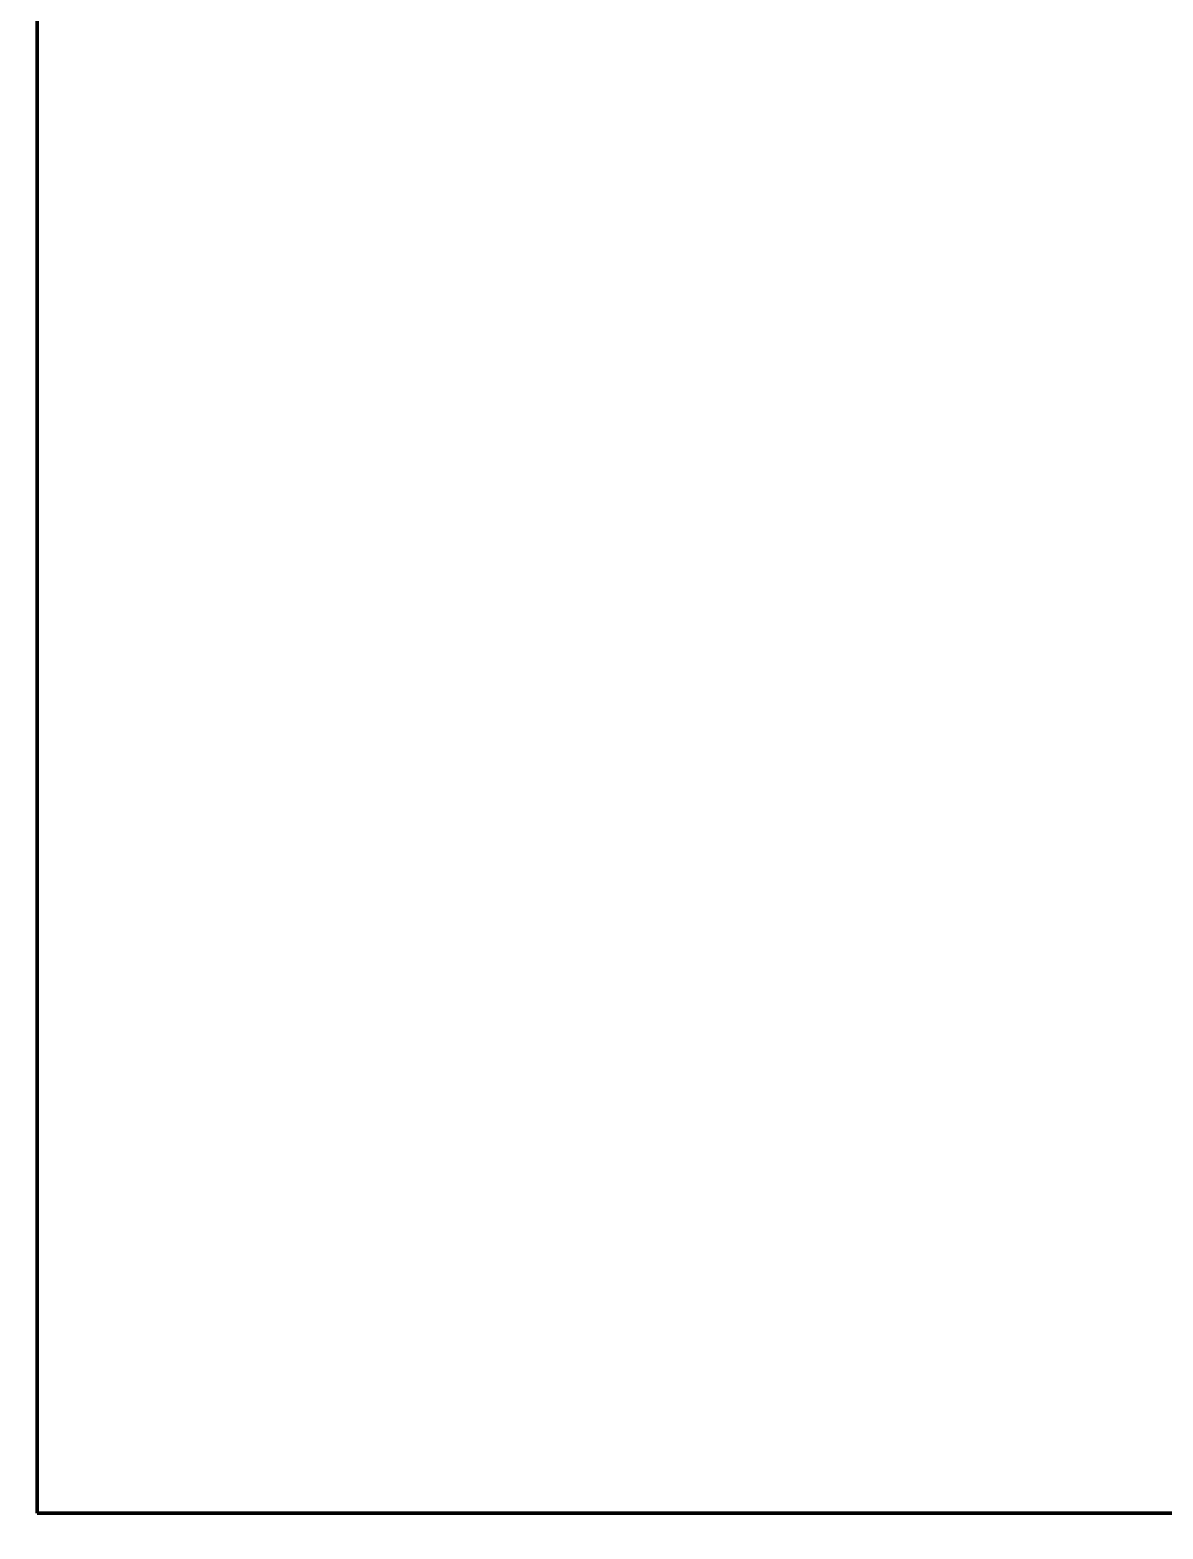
# Model space of a CAD drawing. Header units: metres. Extents: x 6 to 601, y -20 to 118.
# Drawn here: x 149.65 to 154.42, y 41.17 to 47.48 of the extents above; entities that cross this region are included whole.
import ezdxf

# ---------------------------------------------------------------- set-up
doc = ezdxf.new("R2010")
doc.units = ezdxf.units.M
doc.header["$MEASUREMENT"] = 0
doc.set_wipeout_variables(frame=1)
doc.linetypes.add('1', pattern=[0])
for name, color, linetype in [('Brt Reling', 66, 'Continuous'), ('DEFPOINT', 7, 'Continuous'), ('EL', 4, 'Continuous'), ('FOOTPATH', 30, 'Continuous'), ('HATCH', 8, 'Continuous'), ('HATH', 11, 'Continuous'), ('LAMP_POST', 7, 'Continuous'), ('PDA-Tree Girth', 7, 'Continuous'), ('PDA-Tree Grating', 7, 'Continuous'), ('PDA_Hatch 2_Black Electrical Band Blocks_100x100x60mm', 253, 'Continuous'), ('PDA_Hatch 5_Warning Tactile_300x300mm', 75, '1'), ('PDA_Kerb Edge', 7, 'Continuous'), ('PDA_Text', 19, 'Continuous'), ('PDA_Utility Band', 7, 'Continuous'), ('PT', 2, 'Continuous'), ('Tree foliage', 74, 'Continuous'), ('Treegirth Hach', 96, 'Continuous')]:
    doc.layers.add(name, color=color, linetype=linetype)
for name, color, linetype, lineweight in [('CHEMBER', 194, 'Continuous', 30), ('EXISTING ROAD', 7, 'Continuous', 5), ('PDA_Kerb Line', 250, 'Continuous', 30), ('PDA_Tactile band', 250, 'Continuous', 30), ('Treegirth', 13, 'Continuous', 30), ('WALL', 46, 'Continuous', 30)]:
    doc.layers.add(name, color=color, linetype=linetype, lineweight=lineweight)
doc.layers.add('PDA - Dimensions', color=7, linetype='Continuous', true_color=0x000000)
doc.layers.add('PDA - Hatch 4 - Pedestrian Ramp', color=7, linetype='Continuous', true_color=0xb3b3b3)
doc.styles.add('AR', font='arial.ttf')
doc.styles.add('ARIAL', font='arialbd.ttf', dxfattribs={"width": 0.8})
doc.styles.add('RS', font='RomanS')
doc.styles.get("Standard").update_dxf_attribs({"font": 'arial.ttf'})
doc.dimstyles.new('PDA_Dimentions', dxfattribs={"dimtxt": 0.3, "dimasz": 0.1, "dimexe": 0.075, "dimexo": 0.625, "dimgap": 0.1, "dimtad": 1, "dimdsep": 46, "dimtxsty": 'ARIAL', "dimblk": 'ARCHTICK', "dimcen": 0.09, "dimadec": 0, "dimazin": 0, "dimtfac": 1, "dimtmove": 1, "dimatfit": 3, "dimldrblk": 'ARCHTICK', "dimfxl": 1, "dimfxlon": 1, "dimlwd": 9, "dimarcsym": 0})

# ---------------------------------------------------------------- blocks, each defined once
blk = doc.blocks.new('LP')
at = {"layer": 'LAMP_POST'}
for color, points in [(40, [(1.166, 3.515), (1.891, 3.744, 0.502288)]), (30, [(1.395, 3.588, 1), (1.662, 3.672)]), (40, [(-0.882, 0.001), (-0.06, 0, -1), (0.06, 0), (0.882, -0.001, 0.297414)])]:
    blk.add_hatch(color=color, dxfattribs=at).paths.add_polyline_path(points)
blk.add_line((1.166, 3.515), (1.891, 3.744), dxfattribs=at)
at = {"layer": 'LAMP_POST', "color": 5, "const_width": 0.0891}
blk.add_lwpolyline([(-0.002, 0.265), (-0.002, 3.8, -0.774922), (1.459, 3.821)], format="xyb", dxfattribs=at)
at = {"layer": 'LAMP_POST'}
for points in [[(-0.882, 0.001), (-0.06, 0)], [(0.06, 0), (0.882, -0.001)]]:
    blk.add_lwpolyline(points, dxfattribs=at)
for centre, radius, start, end in [((1.614, 3.36), 0.474, 54.1742, 160.8535), ((1.529, 3.63), 0.14, 197.5138, 17.5138), ((-0.002, -1.351), 1.613, 56.7875, 123.0403)]:
    blk.add_arc(centre, radius, start, end, dxfattribs=at)
blk = doc.blocks.new('Survey Base')
at = {"layer": 'Treegirth Hach', "lineweight": 5}
for points in [[(9905.09, 10023.737, 1), (9905.128, 10023.737, 1)], [(9911.704, 10021.257, 1), (9911.62, 10021.257, 1)], [(9921.553, 10017.019, 1), (9921.469, 10017.019, 1)]]:
    blk.add_hatch(color=8, dxfattribs=at).paths.add_polyline_path(points)
at = {"layer": 'Brt Reling', "color": 8, "lineweight": 5, "elevation": 99.706}
for points in [[(9939.723, 10027.012), (9889.821, 10047.332), (9883.106, 10050.09)], [(9939.647, 10026.827), (9889.745, 10047.146), (9883.027, 10049.907)]]:
    blk.add_lwpolyline(points, dxfattribs=at)
at = {"layer": 'CHEMBER', "color": 8, "lineweight": 5, "elevation": 99.288}
for points in [[(9916.486, 10022.809), (9915.879, 10021.459), (9916.971, 10020.95)], [(9916.971, 10020.95), (9917.578, 10022.3), (9916.486, 10022.809)]]:
    blk.add_lwpolyline(points, dxfattribs=at)
at = {"layer": 'FOOTPATH', "color": 8, "lineweight": 5, "elevation": 99.413}
blk.add_lwpolyline([(9956.819, 9996.787), (9950.524, 10003.121), (9946.489, 10006.33), (9943.821, 10007.838), (9939.515, 10009.803), (9934.89, 10011.61), (9928.362, 10014.53), (9921.533, 10017.055), (9916.303, 10019.246), (9911.685, 10021.292), (9905.121, 10023.751), (9897.628, 10026.749), (9881.537, 10033.282), (9876.625, 10035.189)], dxfattribs=at)
at = {"layer": 'PT'}
for p in [(9905.121, 10023.751, 99.339), (9903.271, 10022.652, 99.472), (9916.486, 10022.809, 99.288), (9915.879, 10021.459, 99.291), (9911.685, 10021.292, 99.268), (9916.971, 10020.95, 99.294), (9916.303, 10019.246, 99.303), (9921.533, 10017.055, 99.206)]:
    blk.add_point(p, dxfattribs=at)
at = {"layer": 'Tree foliage'}
for centre, radius in [((9905.109, 10023.737, 99.339), 3.421), ((9911.662, 10021.257, 99.061), 0.582), ((9921.511, 10017.019, 99.206), 0.424)]:
    blk.add_circle(centre, radius, dxfattribs=at)
at = {"layer": 'Treegirth', "color": 8, "lineweight": 5}
for centre, radius in [((9905.109, 10023.737, 99.339), 0.019), ((9911.662, 10021.257, 99.061), 0.0416), ((9921.511, 10017.019, 99.206), 0.0416)]:
    blk.add_circle(centre, radius, dxfattribs=at)
at = {"layer": 'WALL', "color": 8, "lineweight": 5}
for points in [[(9875.959, 10033.657), (9882.269, 10031.103), (9903.271, 10022.652), (9927.578, 10012.78), (9941.609, 10007.165), (9945.998, 10004.706), (9950.494, 10000.672), (9954.944, 9996.373), (9958.545, 9989.785), (9960.662, 9984.051), (9960.901, 9979.674), (9957.906, 9959.859), (9956.855, 9954.511), (9979.983, 9950.813)], [(9875.839, 10033.381), (9882.157, 10030.824), (9903.159, 10022.374), (9927.466, 10012.502), (9941.479, 10006.894), (9945.823, 10004.46), (9950.289, 10000.452), (9954.702, 9996.189), (9958.271, 9989.661), (9960.364, 9983.99), (9960.599, 9979.688), (9957.61, 9959.91), (9956.501, 9954.264), (9979.935, 9950.517)]]:
    blk.add_lwpolyline(points, dxfattribs=at)
at = {"layer": 'LAMP_POST', "color": 8, "lineweight": 5, "xscale": 0.4799999999995634, "yscale": 0.4799999999995634, "zscale": 0.4799999999995634}
blk.add_blockref('LP', (9916.305, 10019.245, 347.694), dxfattribs=at)
at = {"layer": 'EL'}
for s, p in [('99.34', (9905.121, 10023.301, 99.339)), ('99.29', (9916.486, 10022.359, 99.288)), ('99.47', (9903.271, 10022.202, 99.472)), ('99.29', (9915.879, 10021.009, 99.291)), ('99.27', (9911.685, 10020.842, 99.268)), ('99.29', (9916.971, 10020.5, 99.294)), ('99.30', (9916.303, 10018.796, 99.303)), ('99.21', (9921.533, 10016.605, 99.206))]:
    blk.add_text(s, height=0.3, dxfattribs=at).set_placement(p)
blk = doc.blocks.new('note')
at = {"layer": 'PDA_Kerb Line', "lineweight": 9}
blk.add_lwpolyline([(8271.673, 11431.67), (8292.439, 11435.224), (8293.158, 11431.024), (8272.393, 11427.47)], close=True, dxfattribs=at)
at = {"layer": 'PDA_Text', "insert": (8271.858, 11431.425), "char_height": 0.3, "attachment_point": 1, "rotation": 9.6267, "style": 'AR'}
blk.add_mtext_dynamic_manual_height_columns('{\\fArial|b1|i0|c0|p34;V.IMP NOTE : for Site Engineer -  PCMC Team  & Contracting Team .^J\\fArial|b0|i0|c0|p34;\\H0.33333x;^J}Please note, all the kerb line, seatings, grating, tactile alignment, bollards, drainage chamber covers, etc. shown in the drawings are as per the survey received. ^JThe Project Management Team and Contractors Team  has to verify these locations with respect to the site conditions and in case of any discrepancy and suggestion by engineering team / citizens  / local representatives , it is to be brought to the notice of team PDA before executing the same so that modifications if required could be done as per site conditions & suggestions if feasible.                                                    21st November 2022', width=20.70385, gutter_width=7.5, heights=[3.955], dxfattribs=at)
blk = doc.blocks.new('_ArchTick')
at = {"color": 0, "linetype": 'ByBlock', "const_width": 0.15}
blk.add_lwpolyline([(-0.5, -0.5), (0.5, 0.5)], dxfattribs=at)
blk = doc.blocks.new('*D489')
at = {"layer": 'Defpoints', "color": 0, "transparency": 16777216}
for p in [(295.628, 221.057), (302.337, 212.792), (300.85, 211.94)]:
    blk.add_point(p, dxfattribs=at)
at = {"layer": 'PDA - Dimensions', "color": 0, "lineweight": -2, "transparency": 16777216}
for p, q in [((296.171, 221.368), (297.202, 221.959)), ((301.393, 212.251), (302.424, 212.842))]:
    blk.add_line(p, q, dxfattribs=at)
at = {"layer": 'PDA - Dimensions', "color": 0, "lineweight": 9, "transparency": 16777216}
for p, q in [((297.115, 221.909), (302.337, 212.792)), ((299.726, 217.351), (299.252, 217.078)), ((299.252, 217.078), (299.728, 216.246))]:
    blk.add_line(p, q, dxfattribs=at)
at = {"layer": 'PDA - Dimensions', "color": 0, "lineweight": 9, "transparency": 16777216, "xscale": 0.1, "yscale": 0.1, "zscale": 0.1}
for p, rotation in [((297.115, 221.909), 119.8035972988362), ((302.337, 212.792), 299.8035972988362)]:
    blk.add_blockref('_ArchTick', p, dxfattribs=dict(at, rotation=rotation))
at = {"layer": 'PDA - Dimensions', "color": 0, "transparency": 16777216, "insert": (299.333, 217.445), "char_height": 0.3, "attachment_point": 5, "rotation": 119.8036, "style": 'ARIAL'}
blk.add_mtext('10.51', dxfattribs=at)
blk = doc.blocks.new('*D490')
at = {"layer": 'Defpoints', "color": 0, "transparency": 16777216}
for p in [(302.414, 212.658), (303.156, 211.355), (303.156, 211.355)]:
    blk.add_point(p, dxfattribs=at)
at = {"layer": 'PDA - Dimensions', "color": 0, "lineweight": -2, "transparency": 16777216}
for p, q in [((302.957, 212.968), (302.501, 212.708)), ((303.7, 211.664), (303.243, 211.404))]:
    blk.add_line(p, q, dxfattribs=at)
at = {"layer": 'PDA - Dimensions', "color": 0, "lineweight": 9, "transparency": 16777216}
for p, q in [((302.414, 212.658), (303.156, 211.355)), ((302.362, 211.706), (302.05, 212.253)), ((302.785, 212.007), (302.362, 211.706))]:
    blk.add_line(p, q, dxfattribs=at)
at = {"layer": 'PDA - Dimensions', "color": 0, "lineweight": 9, "transparency": 16777216, "xscale": 0.1, "yscale": 0.1, "zscale": 0.1}
for p, rotation in [((302.414, 212.658), 119.6587919502624), ((303.156, 211.355), 299.6587919502624)]:
    blk.add_blockref('_ArchTick', p, dxfattribs=dict(at, rotation=rotation))
at = {"layer": 'PDA - Dimensions', "color": 0, "transparency": 16777216, "insert": (302.639, 211.732), "char_height": 0.3, "attachment_point": 5, "rotation": 119.6588, "style": 'ARIAL'}
blk.add_mtext('1.5', dxfattribs=at)
blk = doc.blocks.new('*D491')
at = {"layer": 'Defpoints', "color": 0, "transparency": 16777216}
for p in [(305.796, 207.82), (305.994, 207.473), (305.994, 207.473)]:
    blk.add_point(p, dxfattribs=at)
at = {"layer": 'PDA - Dimensions', "color": 0, "lineweight": -2, "transparency": 16777216}
for p, q in [((306.339, 208.13), (305.883, 207.87)), ((306.537, 207.782), (306.081, 207.522))]:
    blk.add_line(p, q, dxfattribs=at)
at = {"layer": 'PDA - Dimensions', "color": 0, "lineweight": 9, "transparency": 16777216}
for p, q in [((305.379, 207.309), (305.06, 207.869)), ((305.796, 207.82), (305.994, 207.473)), ((305.895, 207.646), (305.379, 207.309))]:
    blk.add_line(p, q, dxfattribs=at)
at = {"layer": 'PDA - Dimensions', "color": 0, "lineweight": 9, "transparency": 16777216, "xscale": 0.1, "yscale": 0.1, "zscale": 0.1}
for p, rotation in [((305.796, 207.82), 119.694324413156), ((305.994, 207.473), 299.694324413156)]:
    blk.add_blockref('_ArchTick', p, dxfattribs=dict(at, rotation=rotation))
at = {"layer": 'PDA - Dimensions', "color": 0, "transparency": 16777216, "insert": (305.659, 207.328), "char_height": 0.3, "attachment_point": 5, "rotation": 119.6943, "style": 'ARIAL'}
blk.add_mtext('0.4', dxfattribs=at)
blk = doc.blocks.new('grating 2')
at = {"layer": 'PDA - Hatch 4 - Pedestrian Ramp', "ltscale": 0.1, "true_color": 0xc9c9c9}
h = blk.add_hatch(dxfattribs=at)
h.set_pattern_fill('ANSI36', color=9, scale=0.1, angle=95.2266)
h.set_pattern_definition([(140.2265942, (8977.28207, -3736.417958), (-0.024809612407, 0.004387340564), [0.03125, -0.00625, 0, -0.00625])])
h.paths.add_polyline_path([(3400.416, 2388.081), (3400.494, 2387.235, -0.414214), (3401.263, 2388.159)])
at = {"layer": 'PDA-Tree Girth', "color": 254}
for p, q in [((3401.115, 2388.068), (3401.129, 2388.018)), ((3401.144, 2387.968), (3401.159, 2387.919)), ((3400.693, 2387.664), (3400.647, 2387.689)), ((3400.784, 2387.614), (3400.738, 2387.639)), ((3400.875, 2387.565), (3400.83, 2387.589)), ((3400.877, 2387.885), (3400.844, 2387.925)), ((3400.942, 2387.804), (3400.909, 2387.844)), ((3400.967, 2387.515), (3400.921, 2387.54)), ((3401.007, 2387.723), (3400.975, 2387.764)), ((3401.073, 2387.643), (3401.04, 2387.683)), ((3401.174, 2387.869), (3401.189, 2387.819)), ((3401.204, 2387.769), (3401.219, 2387.719)), ((3400.556, 2387.397), (3400.608, 2387.391)), ((3400.659, 2387.386), (3400.711, 2387.38)), ((3400.763, 2387.374), (3400.814, 2387.369)), ((3400.866, 2387.363), (3400.918, 2387.358))]:
    blk.add_line(p, q, dxfattribs=at)
at = {"layer": 'PDA-Tree Girth'}
blk.add_lwpolyline([(3400.494, 2387.235), (3401.011, 2387.282, -0.414214), (3401.31, 2387.641), (3401.263, 2388.159)], format="xyb", dxfattribs=at)
blk.add_arc((3401.34, 2387.312), 0.85, 95.2266, 185.2266, dxfattribs=at)
at = {"layer": 'PDA-Tree Girth', "color": 254}
for radius, start, end in [(0.789, 106.6126, 128.9766), (0.737, 106.6126, 128.9766), (0.685, 106.6126, 128.9766), (0.789, 151.4766, 173.8406), (0.737, 151.4766, 173.8406), (0.685, 151.4766, 173.8406), (0.633, 151.4766, 173.8406), (0.581, 151.4766, 173.8406), (0.529, 151.4766, 173.8406), (0.477, 151.4766, 173.8406), (0.425, 151.4766, 173.8406), (0.633, 106.6126, 128.9766), (0.581, 106.6126, 128.9766), (0.529, 106.6126, 128.9766), (0.477, 106.6126, 128.9766), (0.425, 106.6126, 128.9766)]:
    blk.add_arc((3401.34, 2387.312), radius, start, end, dxfattribs=at)
at = {"layer": 'PDA-Tree Grating'}
blk.add_lwpolyline([(3401.263, 2388.159), (3400.416, 2388.081), (3400.494, 2387.235)], dxfattribs=at)
blk = doc.blocks.new('*D556')
at = {"layer": 'Defpoints', "color": 0, "transparency": 16777216}
for p in [(303.231, 211.224), (304.319, 209.313), (304.319, 209.313)]:
    blk.add_point(p, dxfattribs=at)
at = {"layer": 'PDA - Dimensions', "color": 0, "lineweight": -2, "transparency": 16777216}
for p, q in [((303.774, 211.534), (303.318, 211.274)), ((304.862, 209.622), (304.406, 209.362))]:
    blk.add_line(p, q, dxfattribs=at)
at = {"layer": 'PDA - Dimensions', "color": 0, "lineweight": 9, "transparency": 16777216}
for p, q in [((303.231, 211.224), (304.319, 209.313)), ((303.397, 209.983), (303.08, 210.539)), ((303.775, 210.269), (303.397, 209.983))]:
    blk.add_line(p, q, dxfattribs=at)
at = {"layer": 'PDA - Dimensions', "color": 0, "lineweight": 9, "transparency": 16777216, "xscale": 0.1, "yscale": 0.1, "zscale": 0.1}
for p, rotation in [((303.231, 211.224), 119.6587919502691), ((304.319, 209.313), 299.6587919502691)]:
    blk.add_blockref('_ArchTick', p, dxfattribs=dict(at, rotation=rotation))
at = {"layer": 'PDA - Dimensions', "color": 0, "transparency": 16777216, "insert": (303.675, 210.002), "char_height": 0.3, "attachment_point": 5, "rotation": 119.6588, "style": 'ARIAL'}
blk.add_mtext('2.2', dxfattribs=at)
blk = doc.blocks.new('*D557')
at = {"layer": 'Defpoints', "color": 0, "transparency": 16777216}
for p in [(304.889, 209.464), (305.796, 207.82), (305.796, 207.82)]:
    blk.add_point(p, dxfattribs=at)
at = {"layer": 'PDA - Dimensions', "color": 0, "lineweight": -2, "transparency": 16777216}
for p, q in [((305.436, 209.766), (304.976, 209.513)), ((306.343, 208.122), (305.883, 207.868))]:
    blk.add_line(p, q, dxfattribs=at)
at = {"layer": 'PDA - Dimensions', "color": 0, "lineweight": 9, "transparency": 16777216}
for p, q in [((304.889, 209.464), (305.796, 207.82)), ((304.933, 208.416), (304.541, 209.126)), ((305.342, 208.642), (304.933, 208.416))]:
    blk.add_line(p, q, dxfattribs=at)
at = {"layer": 'PDA - Dimensions', "color": 0, "lineweight": 9, "transparency": 16777216, "xscale": 0.1, "yscale": 0.1, "zscale": 0.1}
for p, rotation in [((304.889, 209.464), 118.8884467226789), ((305.796, 207.82), 298.8884467226789)]:
    blk.add_blockref('_ArchTick', p, dxfattribs=dict(at, rotation=rotation))
at = {"layer": 'PDA - Dimensions', "color": 0, "transparency": 16777216, "insert": (305.254, 208.358), "char_height": 0.3, "attachment_point": 5, "rotation": 118.8884, "style": 'ARIAL'}
blk.add_mtext('1.88', dxfattribs=at)
blk = doc.blocks.new('*D558')
at = {"layer": 'Defpoints', "color": 0, "transparency": 16777216}
for p in [(296.796, 222.47, 99.706), (296.796, 222.47), (297.118, 221.905)]:
    blk.add_point(p, dxfattribs=at)
at = {"layer": 'PDA - Dimensions', "color": 0, "lineweight": 9, "transparency": 16777216}
for p, q in [((296.557, 221.933), (296.147, 222.652)), ((297.118, 221.905), (296.796, 222.47)), ((296.957, 222.187), (296.557, 221.933))]:
    blk.add_line(p, q, dxfattribs=at)
at = {"layer": 'PDA - Dimensions', "color": 0, "lineweight": -2, "transparency": 16777216}
for p, q in [((296.253, 222.161), (296.709, 222.42)), ((296.575, 221.596), (297.031, 221.855))]:
    blk.add_line(p, q, dxfattribs=at)
at = {"layer": 'PDA - Dimensions', "color": 0, "lineweight": 9, "transparency": 16777216, "xscale": 0.1, "yscale": 0.1, "zscale": 0.1}
for p, rotation in [((296.796, 222.47), 119.6440518207673), ((297.118, 221.905), 299.6440518207673)]:
    blk.add_blockref('_ArchTick', p, dxfattribs=dict(at, rotation=rotation))
at = {"layer": 'PDA - Dimensions', "color": 0, "transparency": 16777216, "insert": (296.883, 221.872), "char_height": 0.3, "attachment_point": 5, "rotation": 119.6441, "style": 'ARIAL'}
blk.add_mtext('0.65', dxfattribs=at)
blk = doc.blocks.new('*D559')
at = {"layer": 'Defpoints', "color": 0, "transparency": 16777216}
for p in [(296.796, 222.47, 99.706), (297.92, 222.534), (297.044, 222.035)]:
    blk.add_point(p, dxfattribs=at)
at = {"layer": 'PDA - Dimensions', "color": 0, "lineweight": -2, "transparency": 16777216}
for p, q in [((297.34, 222.779), (297.76, 223.018)), ((297.587, 222.344), (298.007, 222.584))]:
    blk.add_line(p, q, dxfattribs=at)
at = {"layer": 'PDA - Dimensions', "color": 0, "lineweight": 9, "transparency": 16777216}
for p, q in [((297.673, 222.969), (297.92, 222.534)), ((297.797, 222.752), (297.345, 222.604)), ((297.345, 222.604), (297.663, 222.047))]:
    blk.add_line(p, q, dxfattribs=at)
at = {"layer": 'PDA - Dimensions', "color": 0, "lineweight": 9, "transparency": 16777216, "xscale": 0.1, "yscale": 0.1, "zscale": 0.1}
for p, rotation in [((297.673, 222.969), 119.6440518207911), ((297.92, 222.534), 299.6440518207911)]:
    blk.add_blockref('_ArchTick', p, dxfattribs=dict(at, rotation=rotation))
at = {"layer": 'PDA - Dimensions', "color": 0, "transparency": 16777216, "insert": (297.505, 222.835), "char_height": 0.3, "attachment_point": 5, "rotation": 119.6441, "style": 'ARIAL'}
blk.add_mtext('0.5', dxfattribs=at)
blk = doc.blocks.new('*D560')
at = {"layer": 'Defpoints', "color": 0, "transparency": 16777216}
for p in [(291.51, 218.714), (298.22, 210.449), (296.732, 209.597)]:
    blk.add_point(p, dxfattribs=at)
at = {"layer": 'PDA - Dimensions', "color": 0, "lineweight": -2, "transparency": 16777216}
for p, q in [((292.053, 219.024), (293.084, 219.615)), ((297.275, 209.908), (298.306, 210.498))]:
    blk.add_line(p, q, dxfattribs=at)
at = {"layer": 'PDA - Dimensions', "color": 0, "lineweight": 9, "transparency": 16777216}
for p, q in [((292.998, 219.566), (298.22, 210.449)), ((295.609, 215.007), (295.134, 214.734)), ((295.134, 214.734), (295.61, 213.903))]:
    blk.add_line(p, q, dxfattribs=at)
at = {"layer": 'PDA - Dimensions', "color": 0, "lineweight": 9, "transparency": 16777216, "xscale": 0.1, "yscale": 0.1, "zscale": 0.1}
for p, rotation in [((292.998, 219.566), 119.8035972988362), ((298.22, 210.449), 299.8035972988362)]:
    blk.add_blockref('_ArchTick', p, dxfattribs=dict(at, rotation=rotation))
at = {"layer": 'PDA - Dimensions', "color": 0, "transparency": 16777216, "insert": (295.215, 215.102), "char_height": 0.3, "attachment_point": 5, "rotation": 119.8036, "style": 'ARIAL'}
blk.add_mtext('10.51', dxfattribs=at)
blk = doc.blocks.new('*D561')
at = {"layer": 'Defpoints', "color": 0, "transparency": 16777216}
for p in [(298.296, 210.315), (299.038, 209.011), (299.038, 209.011)]:
    blk.add_point(p, dxfattribs=at)
at = {"layer": 'PDA - Dimensions', "color": 0, "lineweight": -2, "transparency": 16777216}
for p, q in [((298.839, 210.624), (298.383, 210.364)), ((299.582, 209.321), (299.125, 209.061))]:
    blk.add_line(p, q, dxfattribs=at)
at = {"layer": 'PDA - Dimensions', "color": 0, "lineweight": 9, "transparency": 16777216}
for p, q in [((298.296, 210.315), (299.038, 209.011)), ((298.244, 209.363), (297.932, 209.91)), ((298.667, 209.663), (298.244, 209.363))]:
    blk.add_line(p, q, dxfattribs=at)
at = {"layer": 'PDA - Dimensions', "color": 0, "lineweight": 9, "transparency": 16777216, "xscale": 0.1, "yscale": 0.1, "zscale": 0.1}
for p, rotation in [((298.296, 210.315), 119.6587919502624), ((299.038, 209.011), 299.6587919502624)]:
    blk.add_blockref('_ArchTick', p, dxfattribs=dict(at, rotation=rotation))
at = {"layer": 'PDA - Dimensions', "color": 0, "transparency": 16777216, "insert": (298.521, 209.388), "char_height": 0.3, "attachment_point": 5, "rotation": 119.6588, "style": 'ARIAL'}
blk.add_mtext('1.5', dxfattribs=at)
blk = doc.blocks.new('*D562')
at = {"layer": 'Defpoints', "color": 0, "transparency": 16777216}
for p in [(301.193, 205.2), (301.391, 204.853), (301.391, 204.853)]:
    blk.add_point(p, dxfattribs=at)
at = {"layer": 'PDA - Dimensions', "color": 0, "lineweight": -2, "transparency": 16777216}
for p, q in [((301.736, 205.51), (301.28, 205.25)), ((301.934, 205.162), (301.478, 204.902))]:
    blk.add_line(p, q, dxfattribs=at)
at = {"layer": 'PDA - Dimensions', "color": 0, "lineweight": 9, "transparency": 16777216}
for p, q in [((300.776, 204.689), (300.456, 205.249)), ((301.292, 205.027), (300.776, 204.689)), ((301.193, 205.2), (301.391, 204.853))]:
    blk.add_line(p, q, dxfattribs=at)
at = {"layer": 'PDA - Dimensions', "color": 0, "lineweight": 9, "transparency": 16777216, "xscale": 0.1, "yscale": 0.1, "zscale": 0.1}
for p, rotation in [((301.193, 205.2), 119.694324413156), ((301.391, 204.853), 299.694324413156)]:
    blk.add_blockref('_ArchTick', p, dxfattribs=dict(at, rotation=rotation))
at = {"layer": 'PDA - Dimensions', "color": 0, "transparency": 16777216, "insert": (301.056, 204.709), "char_height": 0.3, "attachment_point": 5, "rotation": 119.6943, "style": 'ARIAL'}
blk.add_mtext('0.4', dxfattribs=at)
blk = doc.blocks.new('*D563')
at = {"layer": 'Defpoints', "color": 0, "transparency": 16777216}
for p in [(299.113, 208.881), (300.201, 206.969), (300.201, 206.969)]:
    blk.add_point(p, dxfattribs=at)
at = {"layer": 'PDA - Dimensions', "color": 0, "lineweight": -2, "transparency": 16777216}
for p, q in [((299.656, 209.19), (299.2, 208.93)), ((300.744, 207.278), (300.288, 207.019))]:
    blk.add_line(p, q, dxfattribs=at)
at = {"layer": 'PDA - Dimensions', "color": 0, "lineweight": 9, "transparency": 16777216}
for p, q in [((299.113, 208.881), (300.201, 206.969)), ((299.279, 207.639), (298.962, 208.196)), ((299.657, 207.925), (299.279, 207.639))]:
    blk.add_line(p, q, dxfattribs=at)
at = {"layer": 'PDA - Dimensions', "color": 0, "lineweight": 9, "transparency": 16777216, "xscale": 0.1, "yscale": 0.1, "zscale": 0.1}
for p, rotation in [((299.113, 208.881), 119.6587919502691), ((300.201, 206.969), 299.6587919502691)]:
    blk.add_blockref('_ArchTick', p, dxfattribs=dict(at, rotation=rotation))
at = {"layer": 'PDA - Dimensions', "color": 0, "transparency": 16777216, "insert": (299.557, 207.658), "char_height": 0.3, "attachment_point": 5, "rotation": 119.6588, "style": 'ARIAL'}
blk.add_mtext('2.2', dxfattribs=at)
blk = doc.blocks.new('*D564')
at = {"layer": 'Defpoints', "color": 0, "transparency": 16777216}
for p in [(300.286, 206.845), (301.193, 205.2), (301.193, 205.2)]:
    blk.add_point(p, dxfattribs=at)
at = {"layer": 'PDA - Dimensions', "color": 0, "lineweight": -2, "transparency": 16777216}
for p, q in [((300.833, 207.146), (300.373, 206.893)), ((301.74, 205.502), (301.28, 205.249))]:
    blk.add_line(p, q, dxfattribs=at)
at = {"layer": 'PDA - Dimensions', "color": 0, "lineweight": 9, "transparency": 16777216}
for p, q in [((300.286, 206.845), (301.193, 205.2)), ((300.329, 205.796), (299.938, 206.506)), ((300.739, 206.022), (300.329, 205.796))]:
    blk.add_line(p, q, dxfattribs=at)
at = {"layer": 'PDA - Dimensions', "color": 0, "lineweight": 9, "transparency": 16777216, "xscale": 0.1, "yscale": 0.1, "zscale": 0.1}
for p, rotation in [((300.286, 206.845), 118.8884467226789), ((301.193, 205.2), 298.8884467226789)]:
    blk.add_blockref('_ArchTick', p, dxfattribs=dict(at, rotation=rotation))
at = {"layer": 'PDA - Dimensions', "color": 0, "transparency": 16777216, "insert": (300.65, 205.739), "char_height": 0.3, "attachment_point": 5, "rotation": 118.8884, "style": 'ARIAL'}
blk.add_mtext('1.88', dxfattribs=at)
blk = doc.blocks.new('site plan')
at = {"true_color": 0xf27172, "transparency": 33554559}
h = blk.add_hatch(color=11, dxfattribs=at)
h.dxf.hatch_style = 1
h.paths.add_polyline_path([(268.661, 215.101), (272.337, 208.704), (293.913, 221.059), (321.162, 236.566), (319.592, 239.645), (309.339, 234.108), (299.198, 228.242), (298.947, 228.674), (309.095, 234.545), (319.355, 240.086), (317.779, 243.013), (290.329, 227.404)])
at = {"layer": 'HATCH', "transparency": 33554539}
h = blk.add_hatch(color=9, dxfattribs=at)
h.dxf.hatch_style = 1
edge = h.paths.add_edge_path()
edge.add_line((398.32, 223.595), (398.247, 223.464))
edge.add_arc((359.686, 159.136), 75, 50.64303, 59.05982, ccw=False)
edge.add_line((407.247, 217.127), (420.105, 205.743))
edge.add_line((420.105, 205.743), (420.809, 205.086))
edge.add_line((420.809, 205.086), (426.781, 211.823))
edge.add_line((426.781, 211.823), (425.796, 213.102))
edge.add_line((425.796, 213.102), (416.112, 221.762))
edge.add_line((416.112, 221.762), (407.676, 228.703))
edge.add_line((407.676, 228.703), (397.915, 235.61))
edge.add_line((397.915, 235.61), (386.314, 241.873))
edge.add_line((386.314, 241.873), (377.931, 245.142))
edge.add_line((377.931, 245.142), (370.005, 247.177))
edge.add_line((370.005, 247.177), (361.31, 248.373))
edge.add_line((361.31, 248.373), (352.025, 248.534))
edge.add_line((352.025, 248.534), (343.488, 247.699))
edge.add_line((343.488, 247.699), (335.914, 246.267))
edge.add_line((335.914, 246.267), (328.36, 243.667))
edge.add_line((328.36, 243.667), (319.663, 239.684))
edge.add_line((319.663, 239.684), (319.547, 239.621))
edge.add_line((319.547, 239.621), (321.557, 235.813))
edge.add_line((321.557, 235.813), (272.728, 208.025))
edge.add_line((272.728, 208.025), (278.006, 198.839))
edge.add_arc((432.463, -58.344), 300, 119.65879, 120.98788, ccw=False)
edge.add_line((284.013, 202.352), (322.557, 224.301))
edge.add_arc((359.686, 159.136), 75, 68.39042, 119.67353, ccw=False)
edge.add_line((387.307, 228.865), (387.366, 229.003))
edge.add_arc((359.686, 159.136), 75.15, 59.06287, 68.38737, ccw=False)
edge = h.paths.add_edge_path()
edge.add_arc((349.301, 183.225), 81.892, 61.67163, 66.55978)
edge.add_line((381.877, 258.359), (381.801, 258.391))
edge.add_arc((359.005, 203.317), 59.605, 54.30315, 67.51493, ccw=False)
edge.add_line((393.785, 251.724), (393.856, 251.857))
edge.add_arc((354.419, 193.239), 70.649, 56.06795, 60.69629)
edge.add_arc((352.315, 189.431), 75, 50.55583, 60.71877, ccw=False)
edge.add_line((399.964, 247.349), (426.137, 225.816))
edge.add_arc((330.838, 109.98), 150, 47.18157, 50.55583, ccw=False)
edge.add_line((432.79, 220.007), (433.461, 219.385))
edge.add_line((433.461, 219.385), (427.141, 212.23))
edge.add_line((427.141, 212.23), (427.499, 212.639))
edge.add_line((427.499, 212.639), (426.096, 213.505))
edge.add_line((426.096, 213.505), (416.437, 222.142))
edge.add_line((416.437, 222.142), (407.979, 229.101))
edge.add_line((407.979, 229.101), (398.179, 236.036))
edge.add_line((398.179, 236.036), (386.524, 242.328))
edge.add_line((386.524, 242.328), (378.085, 245.618))
edge.add_line((378.085, 245.618), (370.101, 247.669))
edge.add_line((370.101, 247.669), (361.348, 248.872))
edge.add_line((361.348, 248.872), (352.005, 249.035))
edge.add_line((352.005, 249.035), (343.417, 248.195))
edge.add_line((343.417, 248.195), (335.785, 246.752))
edge.add_line((335.785, 246.752), (328.174, 244.132))
edge.add_line((328.174, 244.132), (319.44, 240.131))
edge.add_line((319.44, 240.131), (319.314, 240.063))
edge.add_line((319.314, 240.063), (317.365, 243.755))
edge.add_line((317.365, 243.755), (289.909, 228.143))
edge.add_line((289.909, 228.143), (268.238, 215.838))
edge.add_line((268.238, 215.838), (263.006, 224.943))
edge.add_line((263.006, 224.943), (284.719, 237.27))
edge.add_line((284.719, 237.27), (315.242, 254.627))
edge.add_arc((352.315, 189.431), 75, 61.44884, 119.6243, ccw=False)
at = {"layer": 'HATH', "true_color": 0xf27172, "transparency": 33554585}
h = blk.add_hatch(color=11, dxfattribs=at)
h.dxf.hatch_style = 1
h.paths.add_polyline_path([(320.218, 218.366), (319.125, 220.275), (310.435, 215.327), (311.528, 213.418)])
h.paths.add_polyline_path([(311.528, 213.418), (310.435, 215.327), (307.041, 213.395), (307.524, 212.472), (306.448, 211.929), (305.994, 212.798), (301.745, 210.379), (302.839, 208.47)])
edge = h.paths.add_edge_path()
edge.add_line((328.43, 222.719), (327.407, 224.668))
edge.add_arc((359.686, 159.136), 73.05, 116.22365, 121.83925)
edge.add_line((321.149, 221.195), (321.347, 220.843))
edge.add_line((321.347, 220.843), (320.299, 220.2))
edge.add_line((320.299, 220.2), (319.982, 220.763))
edge.add_line((319.982, 220.763), (319.125, 220.275))
edge.add_line((319.125, 220.275), (320.218, 218.366))
edge.add_line((320.218, 218.366), (320.48, 217.909))
edge.add_line((320.48, 217.909), (321.086, 218.227))
edge.add_line((321.086, 218.227), (322.748, 219.174))
edge.add_line((322.748, 219.174), (322.569, 219.486))
edge.add_arc((359.686, 159.136), 70.85, 116.17806, 121.5933, ccw=False)
edge = h.paths.add_edge_path()
edge.add_line((333.375, 224.92), (333.697, 225.086))
edge.add_arc((334.435, 225.418), 0.809, 180, 204.2696, ccw=False)
edge.add_arc((334.435, 225.418), 0.809, 25.4337, 180, ccw=False)
edge.add_line((335.166, 225.766), (335.319, 225.669))
edge.add_line((335.319, 225.669), (334.558, 227.729))
edge.add_arc((359.686, 159.136), 73.05, 110.11954, 116.22365)
edge.add_line((327.407, 224.668), (328.43, 222.719))
edge.add_arc((359.686, 159.136), 70.85, 111.79974, 116.17806, ccw=False)
edge = h.paths.add_edge_path()
edge.add_line((342.245, 228.899), (341.991, 230.011))
edge.add_arc((359.686, 159.136), 73.05, 104.01798, 110.11954)
edge.add_line((334.558, 227.729), (335.319, 225.669))
edge.add_line((335.319, 225.669), (337.351, 226.374))
edge.add_line((337.351, 226.374), (341.13, 227.542))
edge.add_arc((342.322, 227.699), 1.203, 180, 187.5178, ccw=False)
edge.add_arc((342.322, 227.699), 1.203, 93.6732, 180, ccw=False)
edge = h.paths.add_edge_path()
edge.add_line((349.858, 229.301), (349.649, 231.493))
edge.add_arc((359.686, 159.136), 73.05, 97.89771, 104.01798)
edge.add_line((341.991, 230.011), (342.245, 228.899))
edge.add_arc((342.322, 227.699), 1.203, 19.586, 93.6732, ccw=False)
edge.add_arc((359.686, 159.136), 70.85, 97.97378, 103.24304, ccw=False)
edge = h.paths.add_edge_path()
edge.add_arc((359.686, 159.136), 73.05, 91.73767, 97.89771)
edge.add_line((349.649, 231.493), (349.858, 229.301))
edge.add_arc((359.686, 159.136), 70.85, 91.8528, 97.97378, ccw=False)
edge.add_line((357.395, 229.949), (357.471, 232.153))
edge = h.paths.add_edge_path()
edge.add_arc((359.686, 159.136), 73.05, 85.51733, 91.73767)
edge.add_line((357.471, 232.153), (357.395, 229.949))
edge.add_arc((359.686, 159.136), 70.85, 85.66974, 91.8528, ccw=False)
edge.add_line((365.036, 229.784), (365.395, 231.963))
edge = h.paths.add_edge_path()
edge.add_line((381.266, 228.926), (380.375, 226.944))
edge.add_line((380.375, 226.944), (383.324, 225.927))
edge.add_line((383.324, 225.927), (386.432, 225.593))
edge.add_line((386.432, 225.593), (386.589, 227.052))
edge.add_arc((359.686, 159.136), 73.05, 68.39041, 72.81766)
edge = h.paths.add_edge_path()
edge.add_line((373.353, 230.896), (372.714, 228.778))
edge.add_arc((359.686, 159.136), 70.85, 73.20349, 79.40422, ccw=False)
edge.add_line((380.16, 226.964), (380.375, 226.944))
edge.add_line((380.375, 226.944), (381.266, 228.926))
edge.add_arc((359.686, 159.136), 73.05, 72.81766, 79.21689)
edge = h.paths.add_edge_path()
edge.add_arc((359.686, 159.136), 73.05, 79.21689, 85.51733)
edge.add_line((365.395, 231.963), (365.036, 229.784))
edge.add_arc((359.686, 159.136), 70.85, 79.40422, 85.66974, ccw=False)
edge.add_line((372.714, 228.778), (373.353, 230.896))
h.paths.add_polyline_path([(310.923, 213.139), (316.814, 216.329), (315.988, 217.854), (310.098, 214.664)])
h.paths.add_polyline_path([(343.582, 228.302), (350.106, 229.822), (350.07, 229.824), (343.546, 228.305)])
h.paths.add_polyline_path([(375.678, 229.98), (382.165, 228.504), (382.216, 228.564), (375.682, 230.037)])
h.paths.add_polyline_path([(367.164, 230.391), (367.228, 231.004), (366.613, 231.068), (366.549, 230.456)], flags=16)
at = {"layer": 'PDA_Hatch 2_Black Electrical Band Blocks_100x100x60mm', "lineweight": 0, "true_color": 0xc7c8ca, "transparency": 33554687}
h = blk.add_hatch(dxfattribs=at)
h.set_pattern_fill('ANSI37', color=9, scale=0.8, angle=133.7999)
h.set_pattern_definition([(178.7998968, (-10425.47564, -11325.61845), (-0.0020944221, -0.0999780646), []), (268.7998968, (-10425.47564, -11325.61845), (0.0999780646, -0.0020944221), [])])
edge = h.paths.add_edge_path()
edge.add_line((347.741, 227.569), (347.81, 227.175))
edge.add_line((347.81, 227.175), (350.326, 227.519))
edge.add_line((350.326, 227.519), (352.669, 227.125))
edge.add_arc((359.686, 159.138), 68.349, 55.61939, 95.89245, ccw=False)
edge.add_line((398.282, 215.546), (398.583, 215.825))
edge.add_arc((359.686, 159.138), 68.749, 55.54302, 95.84723)
edge.add_line((352.682, 227.529), (350.332, 227.924))
edge.add_line((350.332, 227.924), (347.741, 227.569))
h.paths.add_polyline_path([(323.787, 218.574), (323.987, 218.228), (333.415, 223.669), (338.127, 225.624), (344.128, 226.671), (347.215, 227.093), (347.146, 227.488), (344.067, 227.067), (338.015, 226.011), (333.238, 224.029)])
h.paths.add_polyline_path([(323.468, 217.928), (323.268, 218.275), (320.105, 216.449), (297.316, 203.453), (280.805, 193.966), (281.005, 193.62), (297.515, 203.106), (320.304, 216.102)])
at = {"layer": 'PDA_Hatch 5_Warning Tactile_300x300mm', "lineweight": 0}
h = blk.add_hatch(dxfattribs=at)
h.set_pattern_fill('GOST_WOOD', color=251, scale=0.04, angle=267)
h.set_pattern_definition([(357, (-10425.47564, -11325.61845), (-0.0125606295, -0.2396710883), [0.4, -0.08]), (357, (-10425.55972, -11325.69415), (-0.0125606295, -0.2396710883), [0.24, -0.06, 0.12, -0.06]), (357, (-10425.68374, -11325.76776), (-0.0125606295, -0.2396710883), [0.4, -0.08])])
h.paths.add_polyline_path([(280.805, 193.966), (297.316, 203.453), (320.105, 216.449), (323.268, 218.275), (323.118, 218.534), (319.956, 216.709), (297.167, 203.714), (280.656, 194.227)])
at = {"layer": 'PDA - Dimensions'}
for points in [[(277.986, 251.858), (307.927, 199.586)], [(303.859, 207.834), (303.407, 208.612), (304.186, 209.064), (304.638, 208.286), (303.859, 207.834)]]:
    blk.add_lwpolyline(points, dxfattribs=at)
at = {"layer": 'PDA - Dimensions', "elevation": 99.206}
blk.add_lwpolyline([(313.256, 212.994), (312.805, 213.773), (313.583, 214.225), (314.035, 213.446), (313.256, 212.994)], dxfattribs=at)
at = {"layer": 'PDA_Kerb Edge'}
for p, q in [((322.664, 224.19), (284.087, 202.222)), ((284.291, 200.612), (320.976, 221.502)), ((284.364, 200.481), (321.05, 221.371)), ((324.57, 220.844), (285.442, 198.564))]:
    blk.add_line(p, q, dxfattribs=at)
for points, const_width in [([(321.123, 236.319), (321.2, 236.172, -0.404268), (321.063, 235.705), (272.653, 208.155)], 0.01), ([(321.255, 236.389), (321.333, 236.241, -0.404268), (321.137, 235.574), (272.728, 208.025)], 0.1), ([(500.966, 130.5), (472.258, 157.323), (445.575, 181.999), (420.105, 205.743), (412.801, 212.572), (407.247, 217.127, 0.04342), (396.518, 224.47, 0.101952), (396.325, 224.531), (386.581, 225.577), (386.816, 227.765), (387.634, 227.677, 0.86967), (387.875, 228.637, 0.229586), (322.59, 224.32), (284.013, 202.352, 0.005799), (278.006, 198.839)], 0.05)]:
    blk.add_lwpolyline(points, format="xyb", dxfattribs=dict(at, const_width=const_width))
blk.add_lwpolyline([(281.042, 193.555, 0.01, 0.01, 0), (297.552, 203.041, 0.01, 0.01, 0), (320.341, 216.037, 0.01, 0.01, 0), (333.448, 223.602, 0.01, 0.01, 0), (338.148, 225.552, 0.01, 0.01, 0), (344.14, 226.597, 0.01, 0.01, 0), (350.325, 227.443, 0.01, 0.01, 0), (352.667, 227.05, 0.01, 0.01, -0.177594), (398.239, 215.484, 0, 0, 0)], format="xyseb", dxfattribs=at)
at = {"layer": 'PDA_Tactile band', "const_width": 0.01}
blk.add_lwpolyline([(280.656, 194.227), (297.167, 203.714), (319.956, 216.709), (323.118, 218.534)], dxfattribs=at)
at = {"layer": 'PDA_Utility Band'}
blk.add_lwpolyline([(281.005, 193.62, 0.01, 0.01, 0), (297.515, 203.106, 0.01, 0.01, 0), (320.304, 216.102, 0.01, 0.01, 0), (333.415, 223.669, 0.01, 0.01, 0), (338.127, 225.624, 0.01, 0.01, 0), (344.128, 226.671, 0.01, 0.01, 0), (350.326, 227.519, 0.01, 0.01, 0), (352.669, 227.125, 0.01, 0.01, -0.177556), (398.282, 215.546, 0, 0, 0)], format="xyseb", dxfattribs=at)
at = {"layer": 'PDA_Utility Band', "const_width": 0.01}
for points in [[(280.805, 193.966), (297.316, 203.453), (320.105, 216.449), (323.268, 218.275)], [(313.701, 214.022), (319.201, 217.154)], [(304.387, 208.718), (312.919, 213.577)], [(291.289, 201.26), (303.604, 208.273)]]:
    blk.add_lwpolyline(points, dxfattribs=at)
at = {"rotation": 18.98251148477187}
blk.add_blockref('note', (-3799.842, -13279.495, 99.413), dxfattribs=at)
at = {"layer": 'EXISTING ROAD', "rotation": 51.79989677134766}
blk.add_blockref('Survey Base', (2049.792, -13777.89), dxfattribs=at)
at = {"layer": 'PDA-Tree Grating'}
for p, xscale, yscale, zscale, rotation in [((2513.374, 224.809, 99.206), -0.5294117485537276, 0.5294117485537275, 0.5294117485537277, 35.35569671632987), ((-787.684, -1690.988, 99.206), 0.5294117485537285, 0.5294117485537285, 0.5294117485537285, 24.90250831916758), ((1414.524, 2118.208, 99.206), 0.5294117485537265, 0.5294117485537265, 0.5294117485537265, 204.9025083161117), ((-1886.535, 202.41, 99.206), -0.5294117485537281, 0.5294117485537275, 0.5294117485537277, 215.3556967193855), ((2503.977, 219.649), -0.5294117485537276, 0.5294117485537275, 0.5294117485537277, 35.35569671632987), ((-797.082, -1696.149), 0.5294117485537285, 0.5294117485537285, 0.5294117485537285, 24.90250831916758), ((1405.127, 2113.047), 0.5294117485537265, 0.5294117485537265, 0.5294117485537265, 204.9025083161117), ((-1895.932, 197.249), -0.5294117485537281, 0.5294117485537275, 0.5294117485537277, 215.3556967193855)]:
    blk.add_blockref('grating 2', p, dxfattribs=dict(at, xscale=xscale, yscale=yscale, zscale=zscale, rotation=rotation))
at = {"layer": 'PDA_Text', "color": 18, "lineweight": -3, "true_color": 0x000000, "char_height": 0.75, "attachment_point": 1, "style": 'RS'}
for s, insert, width, rotation in [('\\pxqc;{\\fArial|b0|i0|c0|p34;\\H0.6x;MUZ (Green Buffer) }', (307.998, 215.141, -112.762), 9.22605, 29.8386), ('\\pxqc;{\\fArial|b0|i0|c0|p34;\\H0.6x;Dedicated Cycle Track \\H0.66668x;L.V.L +0.15M}', (310.258, 214.411, -13.557), 6.70447, 28.4364), ('\\pxsm1,qc;{\\fArial|b0|i0|c0|p34;\\H0.6x;Footpath\\P\\H0.66667x;L.V.L +0.15M}', (311.168, 212.754), 9.22605, 28.4364)]:
    blk.add_mtext(s, dxfattribs=dict(at, insert=insert, width=width, rotation=rotation))
at = {"layer": 'PDA - Dimensions'}
for base, p1, p2, angle, picture, middle in [((297.92, 222.534), (296.796, 222.47, 99.706), (297.044, 222.035), 299.6441, '*D559', (297.395, 222.518)), ((302.337, 212.792), (295.628, 221.057), (300.85, 211.94), 299.8036, '*D489', (299.301, 216.991)), ((298.22, 210.449, 99.706), (291.51, 218.714, 99.706), (296.732, 209.597, 99.706), 299.8036, '*D560', (295.183, 214.647, 99.706)), ((303.156, 211.355), (302.414, 212.658), (303.156, 211.355), 299.6588, '*D490', (302.312, 211.793)), ((304.319, 209.313), (303.231, 211.224), (304.319, 209.313), 299.6588, '*D556', (303.348, 210.069)), ((299.038, 209.011, 99.706), (298.296, 210.315, 99.706), (299.038, 209.011, 99.706), 299.6588, '*D561', (298.194, 209.45, 99.706)), ((305.796, 207.82), (304.889, 209.464), (305.796, 207.82), 298.8884, '*D557', (304.884, 208.503)), ((300.201, 206.969, 99.706), (299.113, 208.881, 99.706), (300.201, 206.969, 99.706), 299.6588, '*D563', (299.23, 207.726, 99.706)), ((305.994, 207.473), (305.796, 207.82), (305.994, 207.473), 299.6943, '*D491', (305.329, 207.396)), ((301.193, 205.2), (300.286, 206.845), (301.193, 205.2), 298.8884, '*D564', (300.281, 205.884)), ((301.391, 204.853), (301.193, 205.2), (301.391, 204.853), 299.6943, '*D562', (300.726, 204.776))]:
    dim = blk.add_linear_dim(base=base, p1=p1, p2=p2, angle=angle, dimstyle='PDA_Dimentions', dxfattribs=at)
    dim.commit()
    dim.dimension.update_dxf_attribs({"geometry": picture, "text_midpoint": middle, "dimtype": 129})
dim = blk.add_linear_dim(base=(296.796, 222.47), p1=(297.118, 221.905), p2=(296.796, 222.47, 99.706), angle=119.6441, text='0.65', dimstyle='PDA_Dimentions', dxfattribs=at)
dim.commit()
dim.dimension.update_dxf_attribs({"geometry": '*D558', "text_midpoint": (296.507, 222.019), "dimtype": 129})

msp = doc.modelspace()

# ---------------------------------------------------------------- block references
at = {"xscale": 0.232473712272114, "yscale": 0.232473712272114, "zscale": 0.232473712272114}
msp.add_blockref('site plan', (81.207, -4.7204, 23.1017), dxfattribs=at)

# ---------------------------------------------------------------- next in the draw order: wipeouts: each hides what was drawn before it
at = {"color": 7, "true_color": 0xffffff}
msp.add_wipeout([(135.759, 61.0434), (165.2784, 61.8305), (165.6141, 58.437), (165.6141, 53.7368), (173.5532, 53.7368), (173.5532, 58.437), (210.6388, 24.3312), (128.852, 14.5662)], dxfattribs=at).dxf.layer = 'DEFPOINT'

# ---------------------------------------------------------------- next in the draw order: linework, layer by layer
at = {"color": 3, "lineweight": 53}
msp.add_lwpolyline([(149.6793, 73.5277), (213.7253, 73.5277), (213.7253, 41.235), (149.6793, 41.235)], close=True, dxfattribs=at)

doc.saveas('drawing.dxf')
